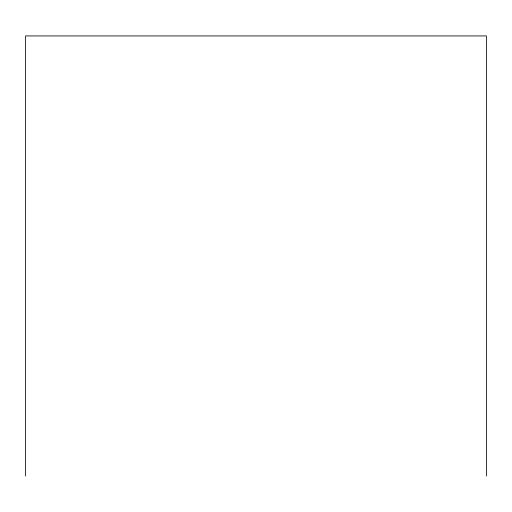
<?xml version="1.0" encoding="UTF-8"?>
<svg xmlns="http://www.w3.org/2000/svg" width="512" height="512" viewBox="0 0 512 512"><rect width="100%" height="100%" fill="white"/><g stroke="black" fill="none" stroke-linecap="round" stroke-linejoin="round"><path stroke-width="0.77" d="M486.4 476.07L486.4 35.93L25.6 35.93L25.6 476.07"/></g></svg>
